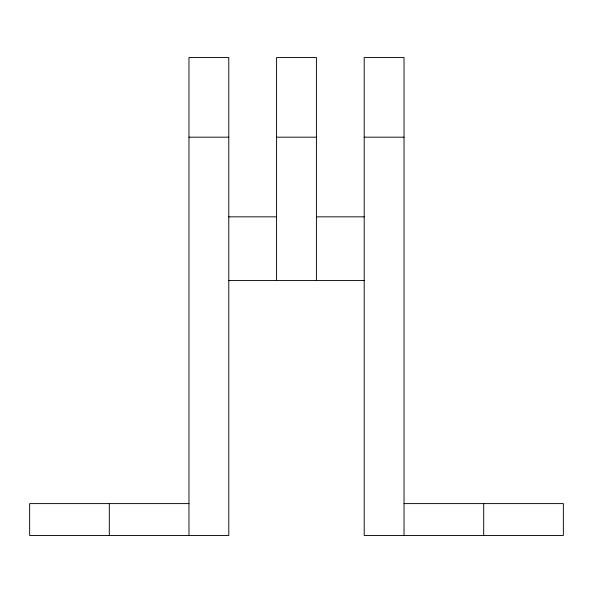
<?xml version="1.0" encoding="UTF-8"?>
<svg xmlns="http://www.w3.org/2000/svg" width="593" height="593" viewBox="0 0 593 593"><rect width="100%" height="100%" fill="white"/><g stroke="black" fill="none" stroke-linecap="round" stroke-linejoin="round"><path stroke-width="0.89" d="M188.967 137.183L228.794 137.183M276.583 137.183L316.417 137.183M364.206 137.183L404.033 137.183M228.794 216.845L276.583 216.845M316.417 216.845L364.206 216.845M228.794 280.571L364.206 280.571M188.967 503.605L29.65 503.605L29.65 535.472L228.794 535.472L228.794 57.528L188.967 57.528L188.967 535.472M404.033 503.605L563.35 503.605L563.35 535.472L364.206 535.472L364.206 57.528L404.033 57.528L404.033 535.472M483.695 503.605L483.695 535.472M316.417 280.571L316.417 57.528L276.583 57.528L276.583 280.571M109.305 503.605L109.305 535.472"/></g></svg>
